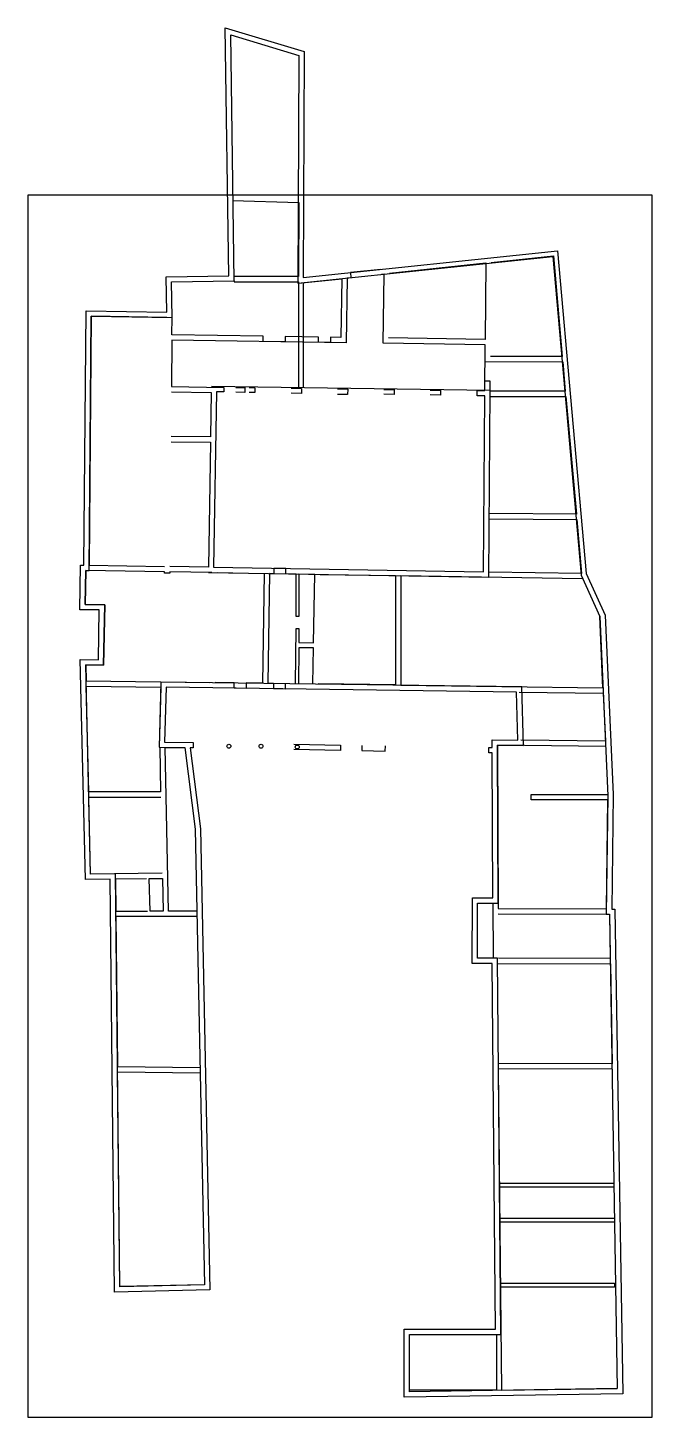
# Model space of a CAD drawing. Extents: x 3000 to 7800, y 3800 to 14487.
import ezdxf

# ---------------------------------------------------------------- set-up
doc = ezdxf.new("R2010")
doc.units = 0
doc.layers.add('PIANTA_00_STRUTTURE_MURI', color=7, linetype='CONTINUOUS')
doc.layers.add('RITAGLIO_PIANTA', color=1, linetype='CONTINUOUS')

msp = doc.modelspace()

# ---------------------------------------------------------------- linework, layer by layer
for points in [[(4328, 8326), (4400, 4779), (3667, 4763), (3633, 7938), (3444, 7935), (3403, 9628), (3543, 9626), (3549, 10009), (3400, 10011), (3406, 10354), (3430, 10354), (3448, 12309), (4068, 12299), (4064, 12572), (4546, 12580), (4518, 14487), (5125, 14305), (5117, 12567), (7072, 12772), (7293, 10289), (7438, 9969), (7499, 8590), (7500, 8590), (7489, 7709), (7514, 7709), (7573, 3981), (5894, 3954), (5894, 4477), (6595, 4477), (6569, 7290), (6416, 7290), (6418, 7795), (6575, 7795), (6569, 8909), (6543, 8910), (6544, 8951), (6569, 8950), (6569, 9010), (6768, 9008), (6757, 9378), (4063, 9414), (4052, 8993), (4272, 8990), (4271, 8949), (4248, 8949), (4328, 8326)], [(4287, 8323), (4358, 4819), (3708, 4805), (3673, 7979), (3483, 7977), (3445, 9587), (3583, 9585), (3591, 10049), (3442, 10051), (3446, 10313), (3471, 10312), (3488, 12268), (4109, 12258), (4105, 12532), (4587, 12540), (4560, 14432), (5084, 14275), (5076, 12522), (7035, 12727), (7253, 10278), (7397, 9959), (7459, 8580), (7447, 7669), (7473, 7669), (7531, 4022), (5935, 3996), (5935, 4436), (6636, 4436), (6610, 7330), (6457, 7331), (6458, 7754), (6616, 7754), (6610, 8949), (6610, 8969), (6810, 8966), (6797, 9418), (4023, 9455), (4010, 8953), (4207, 8950)], [(4573, 13159), (5084, 13142), (5081, 12573), (4582, 12575)], [(6562, 12682), (7040, 12732), (7109, 11958), (6557, 11958)], [(5715, 12629), (5480, 12605), (5484, 12564), (5454, 12561), (5447, 12065), (4108, 12084), (4105, 11728), (4508, 11721), (4508, 11686), (4507, 11686), (4451, 11686), (4428, 10337), (6504, 10302), (6514, 11657), (6454, 11657), (6455, 11696), (6514, 11696), (6517, 12049), (5732, 12061), (5739, 12591), (5719, 12589)], [(5715, 12629), (5480, 12605), (5484, 12564), (5454, 12561), (5447, 12065), (5447, 12065)], [(5780, 12600), (6521, 12678), (6517, 12090), (5773, 12101)], [(4105, 12533), (4587, 12540), (4587, 12534), (5081, 12532), (5081, 12522), (5413, 12557), (5407, 12106), (5328, 12107), (5328, 12066), (5235, 12068), (5236, 12108), (4979, 12112), (4978, 12071), (4810, 12073), (4810, 12115), (4108, 12125), (4109, 12258)], [(5081, 12522), (5081, 11713)], [(5116, 12526), (5116, 11717)], [(4069, 12258), (3488, 12268), (3471, 10356), (3471, 10353), (4052, 10343)], [(6516, 11921), (7112, 11917), (7132, 11691), (6555, 11693), (6555, 11768), (6515, 11768)], [(4104, 11687), (4410, 11682), (4404, 11340), (4101, 11343)], [(4388, 10298), (6544, 10261), (6554, 11696), (4412, 11727)], [(4600, 11720), (4669, 11719), (4669, 11683), (4599, 11684)], [(4702, 11719), (4746, 11718), (4745, 11681), (4701, 11682)], [(5025, 11714), (5104, 11713), (5103, 11675), (5025, 11676)], [(5380, 11709), (5459, 11708), (5458, 11667), (5380, 11667)], [(5738, 11705), (5816, 11704), (5816, 11667), (5737, 11668)], [(6094, 11700), (6173, 11699), (6172, 11662), (6094, 11663)], [(6555, 11652), (7136, 11651), (7217, 10745), (6548, 10750)], [(4101, 11302), (4405, 11299), (4388, 10338), (4093, 10343)], [(6548, 10709), (7220, 10704), (7257, 10289), (6545, 10301)], [(4414, 10296), (4092, 10302), (4092, 10292), (4052, 10293), (4052, 10302), (3446, 10313), (3442, 10051), (3591, 10049), (3582, 9585), (3445, 9587), (3448, 9465), (4400, 9452)], [(4455, 10296), (4816, 10290), (4804, 9446), (4679, 9448), (4678, 9406), (4586, 9408), (4587, 9449), (4441, 9451)], [(5059, 9442), (5064, 9866), (5084, 9866), (5084, 9759), (5197, 9757), (5206, 10283), (5084, 10285), (5084, 9958), (5064, 9958), (5064, 10285), (4983, 10287), (4983, 10328), (4892, 10329), (4891, 10288), (4857, 10289), (4845, 9445), (4889, 9445), (4889, 9404), (4981, 9403), (4981, 9444)], [(5247, 10282), (5827, 10273), (5827, 9432), (5233, 9440)], [(7264, 10248), (5867, 10272), (5867, 9431), (7421, 9410), (7397, 9959)], [(5192, 9441), (5196, 9717), (5084, 9719), (5080, 9442)], [(4021, 8609), (3468, 8609), (3449, 9424), (4022, 9415), (4010, 8953), (4014, 8953), (4021, 8609)], [(6778, 9378), (7423, 9369), (7440, 8999), (6789, 9007)], [(4300, 7692), (4081, 7692), (4055, 8952), (4207, 8950), (4287, 8322)], [(5046, 8976), (5405, 8970), (5405, 8929), (5045, 8936)], [(5567, 8967), (5567, 8927), (5748, 8923), (5749, 8964)], [(7441, 8958), (6610, 8969), (6616, 7714), (7448, 7710), (7458, 8549), (6870, 8549), (6870, 8590), (7458, 8590)], [(4034, 7985), (3483, 7977), (3469, 8568), (4022, 8568)], [(3912, 7942), (3674, 7939), (3676, 7692), (3919, 7692)], [(3933, 7943), (4035, 7944), (4040, 7692), (3940, 7692), (3933, 7943)], [(6458, 7754), (6575, 7754), (6577, 7330), (6457, 7330)], [(4301, 7651), (3677, 7651), (3689, 6497), (4324, 6490)], [(6616, 7673), (7473, 7669), (7478, 7327), (6618, 7330)], [(6610, 7289), (7479, 7286), (7491, 6518), (6616, 6521)], [(4358, 4819), (3708, 4804), (3690, 6456), (4325, 6449)], [(7492, 6476), (6617, 6479), (6642, 4007), (7531, 4022)], [(6624, 5600), (7506, 5600), (7506, 5570), (6624, 5570)], [(6629, 5330), (7511, 5330), (7511, 5300), (6629, 5300)], [(6629, 4830), (7511, 4830), (7511, 4800), (6629, 4800)], [(5935, 4436), (6602, 4436), (6602, 4007), (5935, 4007)]]:
    msp.add_lwpolyline(points)
at = {"layer": 'PIANTA_00_STRUTTURE_MURI'}
for centre in [(4546, 8961), (4793, 8961), (5071, 8955)]:
    msp.add_circle(centre, 15, dxfattribs=at)
at = {"layer": 'RITAGLIO_PIANTA'}
for p, q in [((7800, 13200), (3000, 13200)), ((3000, 13200), (3000, 3800)), ((7800, 3800), (7800, 13200)), ((3000, 3800), (7800, 3800))]:
    msp.add_line(p, q, dxfattribs=at)

doc.saveas('drawing.dxf')
